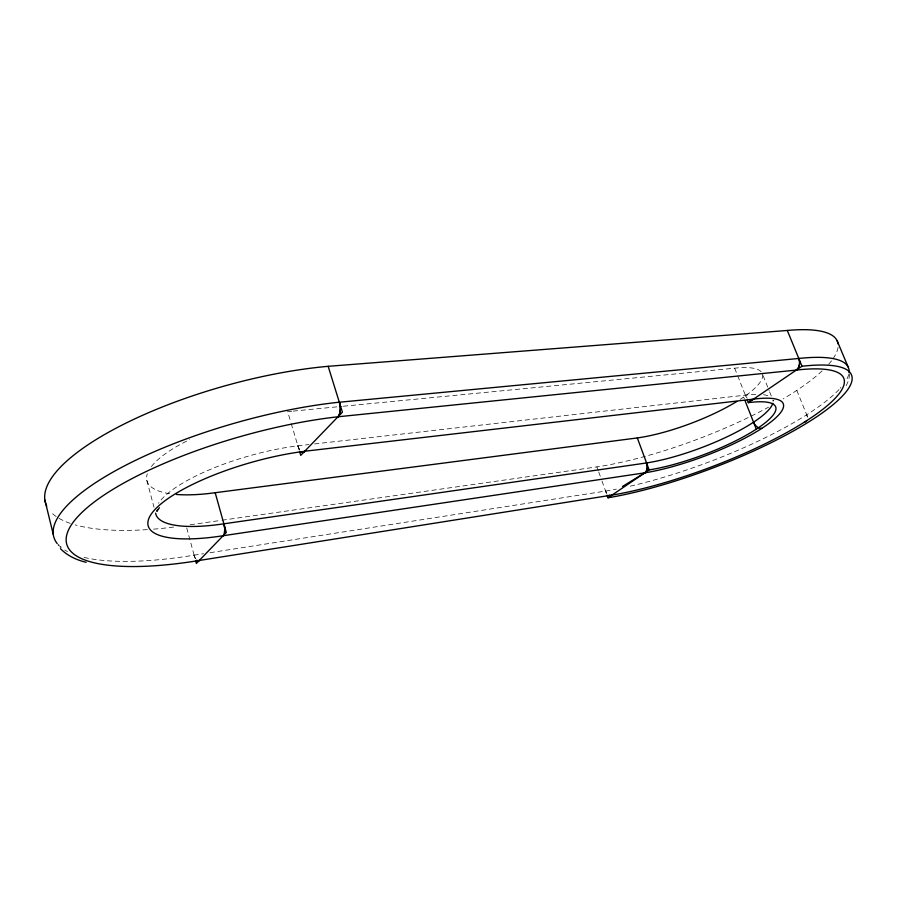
<?xml version="1.0" encoding="UTF-8"?>
<svg xmlns="http://www.w3.org/2000/svg" width="897" height="897" viewBox="0 0 897 897"><rect width="100%" height="100%" fill="white"/><g stroke="black" fill="none" stroke-linecap="round" stroke-linejoin="round"><path stroke-width="0.67" stroke-dasharray="4.49 3.36" d="M849.683 373.993L848.741 380.036L845.882 386.439M193.92 555.198L203.518 553.696M210.055 552.687L605.598 491.074A164.543 38.885 -20.6 0 0 616.362 489.123M190.164 524.767L220.606 520.439M221.985 520.238L596.909 466.9A163.646 41.677 -20.8 0 0 768.561 407.171M297.669 445.854L308.96 444.576M314.488 443.948L745.34 395.151A84.24 19.824 -20.6 0 1 758.2 394.344M291.828 411.23L287.657 411.645L290.83 422.24M293.229 411.095L341.97 406.363M343.36 406.229L734.665 368.185A83.78 21.248 -20.8 0 1 761.553 372.233M773.124 400.309L773.663 400.847M796.783 390.386L807.849 417.576M763.134 375.675L769.121 390.587M769.626 391.832L771.611 396.799M734.665 368.185L737.188 374.565M737.693 375.843L746.293 397.55M743.624 397.091L744.409 399.075M596.909 466.9L598.299 470.768M598.759 472.046L601.539 479.772M601.999 481.061L607.09 495.222M291.222 423.563L299.161 450.07M186.733 527.985L194.941 558.203M146.895 480.59L153.981 507.22M195.468 558.64A8.948 3.453 81.4 0 1 194.111 555.165A206.097 60.065 -15.9 0 1 82.098 556.914M67.477 551.554A206.097 60.065 -15.9 0 1 64.763 550.029M195.333 558.338A8.948 3.566 82.5 0 1 194.156 555.12M838.033 347.397A163.646 41.677 -20.8 0 1 833.178 358.497M831.508 360.796A163.646 41.677 -20.8 0 1 827.382 365.651M822.145 370.898A163.646 41.677 -20.8 0 1 783.159 398.907M173.626 527.066A204.695 64.18 -15.6 0 1 152.871 529.208M147.321 529.611A204.695 64.18 -15.6 0 1 75.213 524.891M70.246 523.355A204.695 64.18 -15.6 0 1 50.647 511.806M848.674 374.486A164.543 38.885 -20.6 0 1 846.69 379.409M840.915 387.448A164.543 38.885 -20.6 0 1 840.298 388.143M839.009 389.545A164.543 38.885 -20.6 0 1 629.414 486.353M806.683 414.717A7.524 4.978 55.6 0 1 807.334 417.262M299.643 449.745A10.506 4.777 82.9 0 1 297.894 445.831A105.241 30.476 -15.9 0 0 158.511 503.262M299.508 449.509A10.506 4.889 84.1 0 1 297.939 445.787M169.645 493.675A104.534 32.572 -15.7 0 1 147.31 473.818M151.38 466.575A104.534 32.572 -15.7 0 1 189.749 439.564M762.506 374.24A83.78 21.248 -20.8 0 1 740.148 399.389M772.956 400.253A84.24 19.824 -20.6 0 1 773.079 401.307M763.459 394.714A84.24 19.824 -20.6 0 1 770.31 396.844M747.291 398.201A8.353 5.954 83.3 0 1 745.34 395.151A8.353 6.021 84.9 0 0 747.145 398.044M605.632 491.051A7.333 4.653 81.7 0 0 606.764 493.328A7.333 4.586 80.4 0 1 605.598 491.074"/><path stroke-width="1.35" d="M224.53 532.426L224.732 529.129A9.295 3.913 81.2 0 0 223.835 523.848M339.963 412.586L340.344 408.483A11.011 5.438 83.2 0 0 339.268 402.237L798.935 358.452M157.715 509.563L156.829 511.301L159.431 507.713M607.09 495.222L608.02 497.79L649.148 469.905A84.363 19.431 -20.6 0 0 758.537 427.678A84.363 19.431 -20.6 0 0 748.322 402.652L747.302 400.107M748.322 402.652L801.985 366.256L787.297 330.466L328.167 366.312A204.695 64.18 -15.6 0 0 125.333 423.429A204.695 64.18 -15.6 0 0 46.734 506.143M622.54 486.432L644.853 472.82A92.425 21.293 -20.6 0 0 764.479 426.602A92.425 21.293 -20.6 0 0 753.514 399.131M612.146 495.066L199.257 560.468A8.948 3.532 81.1 0 1 197.239 560.703L196.555 560.21A8.948 3.453 81.4 0 0 199.257 560.468A196.196 55.928 -15.9 0 1 79.306 515.069A196.196 55.928 -15.9 0 1 338.001 416.78A11.011 5.236 83.6 0 0 339.313 402.192A206.097 60.065 -15.9 0 0 130.065 463.02A206.097 60.065 -15.9 0 0 57.229 543.582M222.949 535.756L644.853 472.82A7.568 4.889 80.9 0 0 646.569 462.953A84.24 19.824 -20.6 0 0 726.323 437.153A84.24 19.824 -20.6 0 0 772.788 403.325M155.607 513.14A105.241 30.476 -15.9 0 0 223.88 523.803L646.703 462.93M176.373 494.449A104.534 32.572 -15.7 0 0 215.19 492.711L637.318 437.938A83.78 21.248 -20.8 0 0 736.886 401.441M337.765 416.802L796.357 370.08M750.071 399.827L749.612 399.703A8.353 6.01 83 0 0 753.57 399.12L304.733 451.236A10.506 4.777 82.9 0 1 301.571 451.707L301.403 451.628M86.168 562.307C76.593 560.064 67.41 555.77 60.447 548.695M612.012 495.088A7.333 4.586 80.4 0 1 608.951 495.29L609.377 495.469A7.333 4.631 80.1 0 0 612.023 495.099A156.639 36.205 -20.6 0 0 811.83 417.273A156.639 36.205 -20.6 0 0 796.357 370.08A8.667 6.402 84.6 0 0 798.79 358.464A164.543 38.885 -20.6 0 1 849.011 372.76M837.114 340.748L848.192 367.097M745.194 401.071L756.306 429.158M637.318 437.938L649.148 469.905M328.167 366.312L342.419 412.194L300.742 455.362L299.553 451.393M215.19 492.711L226.302 532.459L196.365 563.462L195.658 560.838M44.85 499.921L53.271 534.433M60.873 547.26A206.097 60.065 -15.9 0 1 60.177 546.665M58.899 545.454A206.097 60.065 -15.9 0 1 58.305 544.838M787.297 330.466A163.646 41.677 -20.8 0 1 838.056 343.91M801.985 366.256A164.801 38.111 -20.6 0 1 817.851 416.006A164.801 38.111 -20.6 0 1 608.02 497.79M798.756 358.486A8.667 6.526 84.2 0 1 799.608 363.397L798.958 366.671A8.667 6.425 85.4 0 1 796.345 370.057M339.907 412.53A11.011 5.27 84.1 0 1 337.978 416.735M302.009 451.909A10.506 4.855 82.7 0 0 304.745 451.281A115.534 32.763 -16 0 0 155.63 508.801A115.534 32.763 -16 0 0 223.151 535.722A9.295 3.734 81.7 0 0 223.88 523.803M644.842 472.797A7.568 4.911 81.6 0 0 646.793 470.028L647.309 467.27A7.568 5.001 80.3 0 0 646.546 462.975M761.811 428.362A7.692 5.225 55.3 0 1 753.547 422.184M806.638 420.727A7.524 4.978 55.6 0 1 804.228 422.24"/></g></svg>
